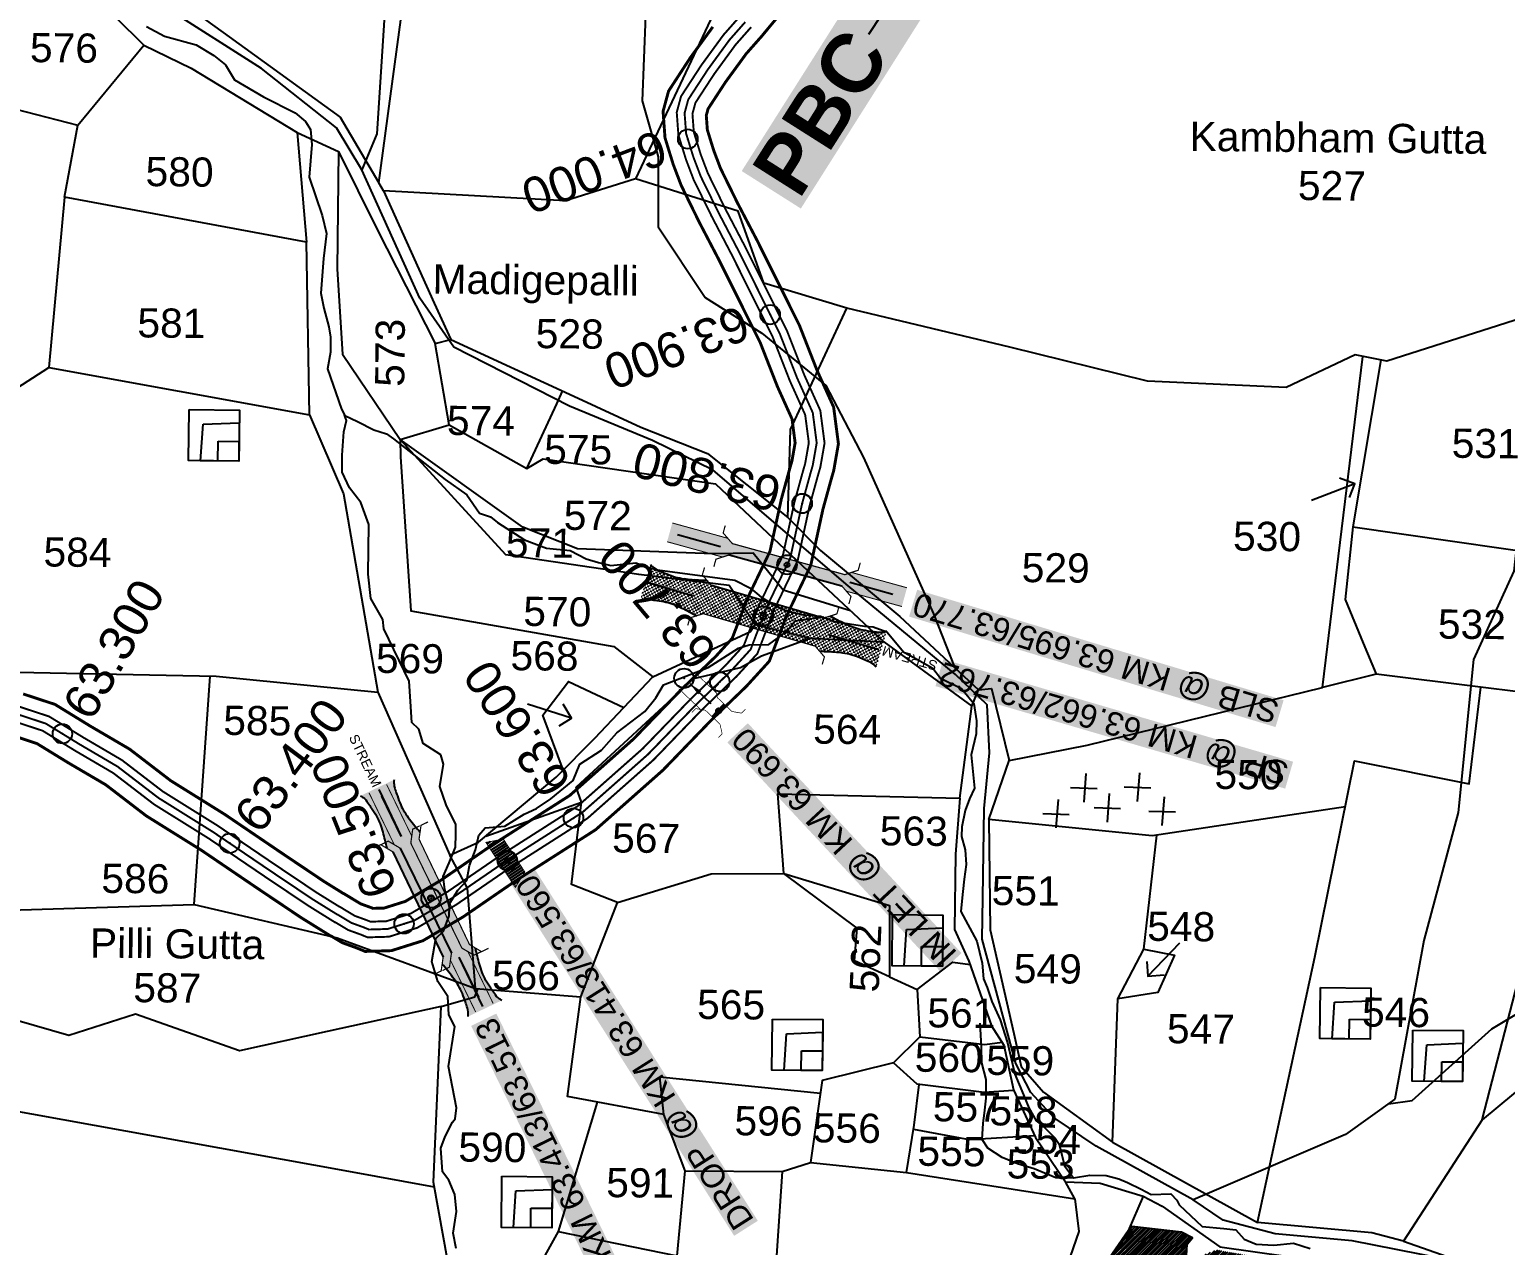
# Model space of a CAD drawing. Header units: inches. Extents: x 216030 to 222213, y 1586560 to 1591986.
# Drawn here: x 219837 to 220595, y 1588700 to 1589324 of the extents above; entities that cross this region are included whole.
import ezdxf
from ezdxf.enums import TextEntityAlignment as Align

# ---------------------------------------------------------------- set-up
doc = ezdxf.new("R2010")
doc.units = ezdxf.units.IN
doc.header["$LTSCALE"] = 15
doc.header["$MEASUREMENT"] = 0
doc.header["$PDMODE"] = 32
doc.header["$PDSIZE"] = 10
doc.linetypes.add('ACAD_ISO02W100', pattern=[15, 12, -3])
doc.linetypes.add('HIDDEN2', pattern=[0.1875, 0.125, -0.0625])
for name, color, linetype in [('CANAL1', 7, 'Continuous'), ('CSMark', 72, 'Continuous'), ('PAPER SIZE', 5, 'Continuous'), ('PLOTS', 7, 'Continuous'), ('PLOTS NO', 7, 'Continuous'), ('ROADS', 1, 'Continuous'), ('STREAMS', 4, 'Continuous'), ('STRUCTURE', 5, 'Continuous'), ('text2', 7, 'Continuous'), ('VILLAGE', 7, 'Continuous'), ('wells', 7, 'Continuous')]:
    doc.layers.add(name, color=color, linetype=linetype)
doc.styles.get("Standard").update_dxf_attribs({"font": 'arial.ttf'})
doc.dimstyles.get("Standard").update_dxf_attribs({"dimtxt": 0.18, "dimasz": 0.18, "dimexe": 0.18, "dimexo": 0.0625, "dimgap": 0.09, "dimtad": 0, "dimtih": 1, "dimtoh": 1, "dimdec": 4, "dimzin": 0, "dimdsep": 46, "dimtxsty": 'Standard', "dimcen": 0.09, "dimadec": 0, "dimazin": 0, "dimtfac": 1, "dimtdec": 4, "dimtofl": 0, "dimtmove": 0, "dimatfit": 3, "dimfxl": 1, "dimtolj": 1, "dimtzin": 0, "dimarcsym": 0})

# ---------------------------------------------------------------- blocks, each defined once
blk = doc.blocks.new('DROP')
h = blk.add_hatch()
h.set_pattern_fill('ANSI31', color=1, scale=10, angle=45)
h.set_pattern_definition([(90, (-324.4107, -25.7687), (-1.25, 0), [])])
h.paths.add_polyline_path([(-9.85, -4.34), (-13.79, 4.09), (13.79, 4.09), (10.24, -4.34)])
at = {"layer": 'STRUCTURE', "color": 5, "const_width": 0.49}
blk.add_lwpolyline([(-9.85, -4.34), (-13.79, 4.09), (13.79, 4.09), (10.24, -4.34), (-9.85, -4.34)], dxfattribs=at)
at = {"layer": 'STRUCTURE', "color": 5}
blk.add_circle((0, 0), 1.33, dxfattribs=at)
blk = doc.blocks.new('VBV BVB')
at = {"layer": 'wells'}
for points in [[(18263.9, 9973.8), (18300.3, 9973.8), (18300.3, 9936.9), (18263.9, 9936.9)], [(18274.1, 9963.3), (18300.3, 9964.6), (18300.3, 9936.9), (18272.6, 9936.9)], [(18285.1, 9951.1), (18300.3, 9951.1), (18300.3, 9936.9), (18285.1, 9936.9)]]:
    blk.add_lwpolyline(points, close=True, dxfattribs=at)
blk = doc.blocks.new('gdggfg')
at = {"layer": 'PLOTS NO'}
for points in [[(18501.3, 7805), (18515.5, 7835.3)], [(18497.2, 7814.7), (18501.3, 7805), (18512.2, 7809.6)]]:
    blk.add_lwpolyline(points, dxfattribs=at)
blk = doc.blocks.new('SLB')
at = {"layer": 'STRUCTURE'}
h = blk.add_hatch(dxfattribs=at)
h.set_pattern_fill('DOTS', color=6, scale=20, angle=320.37225, style=0)
h.set_pattern_definition([(320.372247934, (-159.4327, -72.9564), (1.2786241598, 0.5641323054), [0, -1.25])])
h.paths.add_polyline_path([(769699.52, 1706871.07), (769699.52, 1706861.07), (769729.11, 1706861.07), (769732.11, 1706863.07), (769792.11, 1706863.07), (769795.11, 1706861.07), (769824.69, 1706861.07), (769824.69, 1706871.07), (769795.11, 1706871.07), (769792.11, 1706869.07), (769732.11, 1706869.07), (769729.11, 1706871.07)])
at = {"layer": 'STRUCTURE', "color": 6, "const_width": 0.628}
for points in [[(769726.11, 1706877.07), (769726.11, 1706873.07), (769732.11, 1706869.07), (769792.11, 1706869.07), (769798.11, 1706873.07), (769798.11, 1706877.07)], [(769726.11, 1706855.07), (769726.11, 1706859.07), (769732.11, 1706863.07), (769792.11, 1706863.07), (769798.11, 1706859.07), (769798.11, 1706855.07)]]:
    blk.add_lwpolyline(points, dxfattribs=at)
at = {"layer": 'STRUCTURE', "color": 6, "linetype": 'ACAD_ISO02W100', "ltscale": 0.5, "const_width": 0.5}
for points in [[(769699.52, 1706871.07), (769729.11, 1706871.07)], [(769795.11, 1706871.07), (769824.69, 1706871.07)], [(769699.52, 1706861.07), (769729.11, 1706861.07)], [(769795.11, 1706861.07), (769824.69, 1706861.07)]]:
    blk.add_lwpolyline(points, dxfattribs=at)
at = {"layer": 'STRUCTURE', "color": 6}
blk.add_lwpolyline([(769732.11, 1706863.07), (769792.11, 1706863.07)], dxfattribs=at)
blk.add_lwpolyline([(769732.11, 1706863.07), (769792.11, 1706863.07)], dxfattribs=at)
at = {"layer": 'STRUCTURE', "color": 0}
blk.add_circle((769762.11, 1706866.07), 1.24, dxfattribs=at)
for points in [[(769703.75, 1706866.05), (769726.66, 1706866.05)], [(769818.63, 1706865.84), (769795.72, 1706865.84)]]:
    blk.add_leader(points, dimstyle='Standard', override={"dimasz": 10, "dimgap": 0.09, "dimtad": 0}, dxfattribs=at)
blk = doc.blocks.new('SP')
at = {"layer": 'STRUCTURE'}
h = blk.add_hatch(dxfattribs=at)
h.set_pattern_fill('DASH', color=256, scale=8, style=0)
edge = h.paths.add_edge_path()
edge.add_spline(control_points=[(769825.7, 1706742.15), (769825.25, 1706741.84), (769823.8, 1706740.85), (769820.91, 1706740.27), (769817.02, 1706739.72), (769811.41, 1706738.91), (769804, 1706739.73), (769798.39, 1706741), (769795.61, 1706741.63)], knot_values=[0, 0, 0, 0, 1.613557, 5.24513, 8.624976, 13.470124, 22.190216, 30.746377, 30.746377, 30.746377, 30.746377], degree=3, periodic=0)
edge.add_line((769795.61, 1706741.63), (769792.61, 1706739.63))
edge.add_line((769792.61, 1706739.63), (769732.61, 1706739.63))
edge.add_line((769732.61, 1706739.63), (769729.61, 1706741.63))
edge.add_spline(control_points=[(769729.61, 1706741.63), (769726.85, 1706740.92), (769721.28, 1706739.49), (769713.9, 1706738.46), (769708.26, 1706739.12), (769704.36, 1706739.55), (769701.45, 1706740.05), (769699.97, 1706741), (769699.52, 1706741.29)], knot_values=[0, 0, 0, 0, 8.556161, 17.276253, 22.121402, 25.501247, 29.13282, 30.746377, 30.746377, 30.746377, 30.746377], degree=3, periodic=0)
edge.add_line((769699.52, 1706741.29), (769699.52, 1706722.11))
edge.add_spline(control_points=[(769699.52, 1706722.11), (769699.97, 1706722.41), (769701.42, 1706723.41), (769704.31, 1706723.99), (769708.2, 1706724.53), (769713.82, 1706725.35), (769721.22, 1706724.53), (769726.83, 1706723.26), (769729.61, 1706722.63)], knot_values=[0, 0, 0, 0, 1.613557, 5.24513, 8.624976, 13.470124, 22.190216, 30.746377, 30.746377, 30.746377, 30.746377], degree=3, periodic=0)
edge.add_line((769729.61, 1706722.63), (769732.61, 1706724.63))
edge.add_line((769732.61, 1706724.63), (769792.61, 1706724.63))
edge.add_line((769792.61, 1706724.63), (769795.61, 1706722.63))
edge.add_spline(control_points=[(769795.61, 1706722.63), (769798.37, 1706723.34), (769803.94, 1706724.77), (769811.32, 1706725.8), (769816.96, 1706725.14), (769820.86, 1706724.71), (769823.77, 1706724.21), (769825.25, 1706723.26), (769825.7, 1706722.97)], knot_values=[0, 0, 0, 0, 8.556161, 17.276253, 22.121402, 25.501247, 29.13282, 30.746377, 30.746377, 30.746377, 30.746377], degree=3, periodic=0)
edge.add_line((769825.7, 1706722.97), (769825.7, 1706742.15))
h.paths.add_polyline_path([(769764.16, 1706732.13, -1), (769761.06, 1706732.13, -1)], flags=0)
h.paths.add_polyline_path([(769761.06, 1706732.13, 1), (769764.16, 1706732.13, 1)], flags=16)
at = {"layer": 'STRUCTURE', "const_width": 0.628}
for points in [[(769726.61, 1706747.63), (769726.61, 1706743.63), (769732.61, 1706739.63), (769792.61, 1706739.63), (769798.61, 1706743.63), (769798.61, 1706747.63)], [(769726.61, 1706716.63), (769726.61, 1706720.63), (769732.61, 1706724.63), (769792.61, 1706724.63), (769798.61, 1706720.63), (769798.61, 1706716.63)]]:
    blk.add_lwpolyline(points, dxfattribs=at)
at = {"layer": 'STRUCTURE', "color": 3}
blk.add_lwpolyline([(769732.61, 1706724.63), (769792.61, 1706724.63)], dxfattribs=at)
blk.add_lwpolyline([(769732.61, 1706724.63), (769792.61, 1706724.63)], dxfattribs=at)
at = {"layer": 'STRUCTURE', "color": 0}
blk.add_circle((769762.61, 1706732.13), 1.55, dxfattribs=at)
at = {"layer": 'STRUCTURE'}
for points in [[(769699.52, 1706741.29), (769700.91, 1706740.47), (769704.43, 1706739.58), (769707.78, 1706739.17), (769712.61, 1706738.76), (769721.28, 1706739.66), (769729.61, 1706741.63)], [(769825.7, 1706742.15), (769824.33, 1706741.29), (769820.84, 1706740.29), (769817.5, 1706739.79), (769812.68, 1706739.24), (769803.99, 1706739.9), (769795.61, 1706741.63)], [(769699.52, 1706722.11), (769700.89, 1706722.97), (769704.38, 1706723.96), (769707.72, 1706724.47), (769712.54, 1706725.01), (769721.23, 1706724.36), (769729.61, 1706722.63)], [(769825.7, 1706722.97), (769824.31, 1706723.78), (769820.79, 1706724.68), (769817.44, 1706725.09), (769812.61, 1706725.5), (769803.94, 1706724.6), (769795.61, 1706722.63)]]:
    blk.add_spline(points, degree=3, dxfattribs=at)
at = {"layer": 'STRUCTURE', "color": 0}
blk.add_text('STREAM', height=5, dxfattribs=at).set_placement((769684.29, 1706732.09), align=Align.MIDDLE_CENTER)
for points in [[(769727.44, 1706732.13), (769700.76, 1706732.13)], [(769824.37, 1706732.13), (769800.51, 1706732.13)]]:
    blk.add_leader(points, dimstyle='Standard', override={"dimasz": 10, "dimgap": 0.09, "dimtad": 0}, dxfattribs=at)
blk = doc.blocks.new('OT')
at = {"layer": 'STRUCTURE', "color": 190}
for points, const_width in [([(769751.4, 1706595.8), (769729.4, 1706595.8)], 0.5), ([(769775.2, 1706601.8), (769775.2, 1706597.8), (769769.2, 1706593.8), (769761.8, 1706593.8), (769754.4, 1706593.8), (769748.4, 1706597.8), (769748.4, 1706601.8)], 0.5), ([(769761.8, 1706593.8), (769761.8, 1706581)], 2.5), ([(769751.4, 1706579), (769729.4, 1706579)], 0.5), ([(769748.4, 1706573), (769748.4, 1706577), (769754.4, 1706581), (769761.8, 1706581), (769761.8, 1706581), (769761.8, 1706581), (769769.2, 1706581), (769775.2, 1706577), (769775.2, 1706573)], 0.5)]:
    blk.add_lwpolyline(points, dxfattribs=dict(at, const_width=const_width))
at = {"layer": 'STRUCTURE', "color": 0}
blk.add_circle((769761.8, 1706587.4), 1.87, dxfattribs=at)
blk.add_leader([(769732.6, 1706587.4), (769753.8, 1706587.4)], dimstyle='Standard', override={"dimasz": 10, "dimgap": 0.09, "dimtad": 0}, dxfattribs=at)
blk = doc.blocks.new('PBC')
at = {"layer": 'STRUCTURE', "color": 5, "insert": (13.58, 8.75), "char_height": 30, "width": 181.057, "attachment_point": 1, "rotation": 325.63469, "bg_fill": 1, "box_fill_scale": 1.1, "bg_fill_color": 7, "bg_fill_true_color": 16777215, "bg_fill_transparency": 0}
blk.add_mtext('{\\fArial|b1|i0|c0|p34;\\C256;PBC}', dxfattribs=at)
at = {"layer": 'PAPER SIZE'}
blk.add_leader([(148.6, -102.52), (80.65, -54.71)], dimstyle='Standard', override={"dimasz": 40, "dimgap": 0.09, "dimtad": 0, "dimtfill": 2, "dimtfillclr": 5}, dxfattribs=at)

msp = doc.modelspace()

# ---------------------------------------------------------------- hatches: boundary and pattern name
at = {"layer": 'VILLAGE'}
h = msp.add_hatch(dxfattribs=at)
h.set_pattern_fill('ANSI31', color=30, scale=7.107818, angle=-0.58568)
h.set_pattern_definition([(44.414319, (204898.8244, 1584108.2017), (-0.621793546, 0.6346373), [])])
h.paths.add_polyline_path([(220438.6, 1588694.08), (220446.79, 1588697.37), (220467.84, 1588693.64), (220485.54, 1588691.07), (220504.8, 1588682.18), (220500.65, 1588649.67), (220511.83, 1588644.17), (220504.45, 1588621.99), (220495.85, 1588620.87), (220493.4, 1588639.7), (220470.65, 1588641.11), (220472.04, 1588622.69), (220458.86, 1588621.69), (220445.27, 1588577.61), (220434.92, 1588580.8), (220421.13, 1588591.33), (220416.51, 1588579.25), (220394.55, 1588608.21), (220400.66, 1588656.42), (220412.53, 1588651.13), (220420.25, 1588636.68), (220429.88, 1588641.83), (220443.48, 1588643.97), (220474.45, 1588640.87), (220476.53, 1588661.65), (220472.73, 1588668.15), (220439.91, 1588668.26)])
h.paths.add_polyline_path([(220380.41, 1588663.2), (220396.97, 1588662.7), (220397.93, 1588680.94), (220402.45, 1588680.7), (220407.36, 1588663.49), (220429.43, 1588662.24), (220431.57, 1588700.13), (220434.35, 1588703.43), (220428.65, 1588706.34), (220403.25, 1588709.34), (220375.87, 1588666.62)])

# ---------------------------------------------------------------- linework, layer by layer
at = {"color": 3}
for p in [(220217.3, 1589177.83), (220225.97, 1589049.32), (220213.81, 1589023.03), (220173, 1588991, 36), (220082.16, 1588897.34), (220043, 1588878, 34)]:
    msp.add_point(p, dxfattribs=at)
at = {"layer": 'CANAL1', "color": 200, "ltscale": 4, "const_width": 1.5}
for points in [[(219827.85, 1588961.56), (219840.36, 1588957.45), (219856.39, 1588947.61), (219875.74, 1588936.27), (219896.6, 1588920.27), (219925, 1588902.56), (219953.91, 1588882.94), (219976.06, 1588868.07), (219991.52, 1588858.46), (219991.79, 1588858.46), (219997.36, 1588855.1), (220004.42, 1588852.55), (220009.12, 1588850.63), (220022.59, 1588851.02), (220038.8, 1588856.13), (220059.61, 1588868.47), (220086.61, 1588887.01), (220127.55, 1588913.14), (220162.16, 1588943.75), (220187.27, 1588969.71), (220205.08, 1588986.85), (220216.84, 1588999.74), (220225.68, 1589022.99), (220238.15, 1589048.98), (220244.41, 1589077.8), (220248.67, 1589093.23), (220249.95, 1589097.64), (220252.38, 1589111.47), (220249.92, 1589130.31), (220241.3, 1589149.41), (220232.32, 1589172.35), (220210.67, 1589215.77), (220200.53, 1589235.14), (220191.76, 1589253), (220188.26, 1589262.23), (220185, 1589272.76), (220184.46, 1589280.15), (220185.39, 1589283.6), (220194.32, 1589297.28), (220204.98, 1589311.88), (220212.87, 1589320.8), (220234.49, 1589346.85)], [(219833.29, 1588982.93), (219849.67, 1588977.55), (219867.71, 1588966.47), (219888.05, 1588954.55), (219909.14, 1588938.37), (219937, 1588921), (219966.22, 1588901.17), (219987.99, 1588886.56), (219997.96, 1588880.36), (219998.07, 1588880.36), (220006.87, 1588875.06), (220012.33, 1588873.08), (220013.13, 1588872.75), (220018.89, 1588872.92), (220029.77, 1588876.35), (220047.76, 1588887.02), (220074.46, 1588905.36), (220114.27, 1588930.76), (220146.94, 1588959.67), (220171.73, 1588985.29), (220189.31, 1589002.21), (220197.77, 1589011.47), (220205.44, 1589031.67), (220217.19, 1589056.17), (220223.04, 1589083.07), (220227.5, 1589099.22), (220228.49, 1589102.62), (220230.13, 1589111.96), (220228.53, 1589124.23), (220221.02, 1589140.87), (220212.19, 1589163.42), (220191.07, 1589205.76), (220180.91, 1589225.19), (220171.56, 1589244.23), (220167.44, 1589255.07), (220163.24, 1589268.65), (220162.24, 1589282.28), (220165.07, 1589292.71), (220176.21, 1589309.79), (220187.82, 1589325.68)]]:
    msp.add_lwpolyline(points, dxfattribs=at)
at = {"layer": 'CANAL1', "color": 1, "linetype": 'HIDDEN2', "ltscale": 4, "const_width": 1}
msp.add_lwpolyline([(219830.53, 1588972.44), (219844.97, 1588967.7), (219862.01, 1588957.23), (219881.85, 1588945.6), (219902.83, 1588929.52), (219930.96, 1588911.97), (219960.02, 1588892.25), (219981.98, 1588877.51), (219994.7, 1588869.61), (219994.88, 1588869.6), (220002.07, 1588865.28), (220008.33, 1588863.01), (220011.08, 1588861.88), (220020.69, 1588862.16), (220034.24, 1588866.43), (220053.64, 1588877.94), (220080.49, 1588896.38), (220120.87, 1588922.15), (220154.51, 1588951.9), (220179.46, 1588977.69), (220197.15, 1588994.73), (220207.26, 1589005.8), (220215.52, 1589027.52), (220227.63, 1589052.77), (220233.69, 1589080.63), (220238.04, 1589096.42), (220239.17, 1589100.32), (220241.21, 1589111.91), (220239.18, 1589127.47), (220231.12, 1589145.33), (220222.21, 1589168.08), (220217.25, 1589178.02), (220200.83, 1589210.96), (220190.68, 1589230.36), (220181.62, 1589248.81), (220177.81, 1589258.84), (220174.08, 1589270.89), (220173.31, 1589281.41), (220175.19, 1589288.35), (220185.22, 1589303.73), (220196.36, 1589318.97), (220204.47, 1589328.15)], dxfattribs=at)
at = {"layer": 'CANAL1', "color": 5, "ltscale": 4, "const_width": 1}
for points in [[(219831.52, 1588976.32), (219846.66, 1588971.35), (219864.07, 1588960.66), (219884.09, 1588948.93), (219905.11, 1588932.81), (219933.14, 1588915.33), (219962.26, 1588895.56), (219984.15, 1588880.87), (219995.87, 1588873.59), (219996.03, 1588873.58), (220003.8, 1588868.9), (220009.77, 1588866.74), (220011.81, 1588865.91), (220020.02, 1588866.15), (220032.6, 1588870.11), (220051.49, 1588881.31), (220078.28, 1588899.71), (220118.45, 1588925.35), (220151.74, 1588954.8), (220176.64, 1588980.52), (220194.29, 1588997.52), (220203.79, 1589007.93), (220211.84, 1589029.1), (220223.82, 1589054.08), (220229.8, 1589081.58), (220234.19, 1589097.51), (220235.27, 1589101.23), (220237.17, 1589112), (220235.29, 1589126.36), (220227.43, 1589143.78), (220218.55, 1589166.45), (220213.68, 1589176.24), (220197.26, 1589209.14), (220187.11, 1589228.55), (220177.94, 1589247.21), (220174.02, 1589257.54), (220170.12, 1589270.15), (220169.27, 1589281.79), (220171.49, 1589290), (220181.93, 1589306), (220193.24, 1589321.48), (220201.43, 1589330.75)], [(219829.54, 1588968.55), (219843.28, 1588964.04), (219859.95, 1588953.8), (219879.62, 1588942.28), (219900.55, 1588926.23), (219928.77, 1588908.62), (219957.78, 1588888.93), (219979.81, 1588874.15), (219993.53, 1588865.62), (219993.74, 1588865.62), (220000.34, 1588861.65), (220006.89, 1588859.28), (220010.35, 1588857.86), (220021.37, 1588858.18), (220035.88, 1588862.76), (220055.8, 1588874.56), (220082.7, 1588893.04), (220123.28, 1588918.94), (220157.28, 1588949.01), (220182.29, 1588974.86), (220200.02, 1588991.93), (220210.73, 1589003.66), (220219.2, 1589025.94), (220231.44, 1589051.46), (220237.57, 1589079.67), (220241.89, 1589095.33), (220243.08, 1589099.42), (220245.26, 1589111.82), (220243.07, 1589128.57), (220234.8, 1589146.88), (220225.87, 1589169.7), (220220.83, 1589179.81), (220204.39, 1589212.78), (220194.25, 1589232.17), (220185.29, 1589250.4), (220181.59, 1589260.15), (220178.04, 1589271.64), (220177.35, 1589281.02), (220178.88, 1589286.69), (220188.52, 1589301.45), (220199.48, 1589316.46), (220207.51, 1589325.55)]]:
    msp.add_lwpolyline(points, dxfattribs=at)
at = {"layer": 'PLOTS'}
for points in [[(219730.85, 1589550.26), (219772.58, 1589505.26), (219825.12, 1589444.64), (219852.51, 1589413.04), (219904.19, 1589345.89), (219939.19, 1589320.57), (219996.22, 1589279.32), (220016.1, 1589245.56), (220022.99, 1589296.38), (220041.01, 1589429.4), (219905.9, 1589470.32)], [(219696.38, 1589532.63), (219680.69, 1589529.79), (219672.29, 1589493.65), (219633.05, 1589390.3), (219612.97, 1589331.17), (219608.76, 1589295.46), (219583.93, 1589256.85), (219662.59, 1589242.96), (219669.76, 1589316.76), (219776.22, 1589297.02), (219861.47, 1589275.11), (219895.26, 1589316.32), (219866.54, 1589344.91), (219848.27, 1589363.1), (219829.53, 1589381.75), (219804.42, 1589406.73), (219740.45, 1589416.83), (219729.4, 1589440.8), (219705.14, 1589526.31)], [(220285.8, 1589526.16), (220262.71, 1589408.56), (220274.86, 1589393.99), (220270.13, 1589382.67), (220249.7, 1589339.79), (220188.14, 1589332.59), (220148.03, 1589247.67), (220112.08, 1589236.32), (220018.46, 1589241.42), (220016.1, 1589245.56)], [(219895.26, 1589316.32), (219919.66, 1589304.52), (219974.12, 1589271.43), (219995.33, 1589261.65), (220015.22, 1589221.5), (220045.03, 1589163.03), (220053.09, 1589165.11)], [(219974.12, 1589271.43), (219978.94, 1589215.14), (219854.57, 1589238.21), (219861.42, 1589275.12)], [(219995.33, 1589261.65), (219994.75, 1589201.26), (219997.54, 1589157.58), (220027.13, 1589113.69), (220052.24, 1589121.18), (220045.03, 1589163.03)], [(219583.93, 1589256.85), (219544.11, 1589153.37), (219698.37, 1589143.45), (219819.48, 1589116.35), (219822.28, 1589135.08), (219846.5, 1589150.7)], [(220018.46, 1589241.42), (220044.63, 1589183.74), (220053.09, 1589165.11), (220116.39, 1589135.85), (220150.86, 1589119.92), (220185.03, 1589106.51), (220205.31, 1589090.33), (220226.3, 1589073.57), (220227.73, 1589118.83), (220256.67, 1589181.12), (220214.07, 1589194), (220200.91, 1589230.95), (220148.03, 1589247.67)], [(219854.57, 1589238.21), (219846.5, 1589150.7), (219980.43, 1589126.3), (219978.94, 1589215.14)], [(220677.51, 1589199.64), (220534.23, 1589153.93), (220518.01, 1589157.21), (220482.59, 1589140.42), (220411.33, 1589143.64), (220340.47, 1589161.06), (220256.67, 1589181.12)], [(220640.5, 1588979.28), (220582.48, 1588986.43), (220528.8, 1588993.04), (220501.22, 1588986.2), (220521.99, 1589156.4)], [(220531.18, 1589154.54), (220516.76, 1589068.83), (220645.51, 1589050.27), (220645.18, 1589112.48)], [(220052.24, 1589121.18), (220092.26, 1589098.78), (220107.62, 1589132.04), (220110.62, 1589138.52)], [(219980.43, 1589126.3), (219997.9, 1589085.79), (220015.69, 1588983.85), (220052.66, 1588900.17), (220067.41, 1588906.69), (220107.28, 1588940.21), (220127.13, 1588960.15), (220156.96, 1588991.78)], [(220258.65, 1589025.63), (220223.99, 1589036.18), (220208.52, 1589055.22), (220187.98, 1589054.99), (220118.23, 1589057.48), (220090.2, 1589068.6), (220027.13, 1589113.69), (220027.25, 1589104.76), (220032.59, 1589025.71), (220136.9, 1589007.37), (220156.96, 1588991.78), (220207.11, 1589014.99), (220209.57, 1589018.68), (220196.21, 1589038.67), (220149.75, 1589044.31), (220081.37, 1589054.37), (220027.13, 1589113.69)], [(220092.26, 1589098.78), (220100.55, 1589103.7), (220189.15, 1589090.82), (220236.69, 1589046.23), (220275.66, 1589009.67), (220320.96, 1588976.72), (220324.36, 1588985.1)], [(220226.3, 1589073.57), (220243.22, 1589056.7), (220283.98, 1589022.77), (220324.36, 1588985.1), (220331.03, 1588985.67), (220340.17, 1588948.79), (220380.23, 1588956.63), (220501.22, 1588986.2)], [(219474.14, 1589065.94), (219463.22, 1589036.89), (219459.15, 1588972.18), (219515.57, 1588957.2), (219590.84, 1588940.99), (219630.48, 1588924.1), (219741.92, 1588903.54), (219798.42, 1588871.03), (219921.13, 1588874.69), (219929.4, 1588992.14)], [(220516.76, 1589068.83), (220512.92, 1589031.51), (220522.15, 1589009.07), (220528.8, 1588993.04)], [(219670.56, 1589021.97), (219774.24, 1589003.09), (219804.93, 1588994.7), (219855.5, 1588993.66), (219932.5, 1588992.08), (220015.69, 1588983.85)], [(220209.57, 1589018.68), (220237.81, 1589011.63), (220275.66, 1589009.67)], [(220071.09, 1588909.78), (220120.31, 1588927.26), (220117.57, 1588934.96), (220178.08, 1588990.93), (220201.99, 1588996.52), (220212.79, 1589002.46), (220237.81, 1589011.63)], [(220110.96, 1588943.9), (220100.48, 1588972.1), (220113.63, 1588989.31), (220142.05, 1588975.96)], [(220542.81, 1588701.72), (220526.51, 1588706.02), (220467.83, 1588711.43), (220497.29, 1588847.62), (220517.74, 1588948.59), (220576.54, 1588936.68), (220582.67, 1588986.41)], [(220724.53, 1588893.61), (220624.58, 1588798.37), (220583.32, 1588764.09), (220615.76, 1588890.06), (220640.5, 1588979.28), (220650.58, 1588979.39)], [(220138.88, 1588875.83), (220187.05, 1588890.57), (220224.24, 1588890.71), (220278.55, 1588874.19), (220278.7, 1588837.54), (220260.71, 1588845.84), (220261.93, 1588862.58), (220224.24, 1588890.71), (220221.25, 1588931.58), (220314.74, 1588929.31), (220320.96, 1588976.72)], [(220512.95, 1588924.97), (220474.17, 1588919.12), (220413.69, 1588910), (220329.65, 1588918.42), (220340.17, 1588948.79)], [(220065.87, 1588831.56), (220120.05, 1588827.34), (220138.88, 1588875.83), (220115.1, 1588885.06), (220120.31, 1588927.26)], [(220314.74, 1588929.31), (220312.52, 1588900.52), (220312.02, 1588861.88), (220319.43, 1588845.62), (220331.08, 1588812.45), (220337.39, 1588802.51), (220342.31, 1588779.45), (220353.74, 1588755.02), (220369.17, 1588732.27), (220386.98, 1588731.62), (220408.98, 1588724.89), (220418.71, 1588719.74), (220448.46, 1588698.85), (220518.73, 1588688.96), (220550.2, 1588681.81), (220561.29, 1588679.29), (220589.74, 1588668.97), (220606.69, 1588650.1)], [(220329.65, 1588918.42), (220330.37, 1588861.8), (220342.48, 1588808.49), (220346.33, 1588791.56), (220357.86, 1588778.35), (220393.25, 1588752.56), (220467.83, 1588711.43)], [(220393.25, 1588752.56), (220396.05, 1588826.25), (220409.43, 1588851.84), (220416.11, 1588910.36)], [(219921.13, 1588874.69), (219994.63, 1588857.67), (220065.87, 1588831.56), (220061.68, 1588883.17), (220052.66, 1588900.17)], [(220048.24, 1588822.33), (219989.55, 1588809.43), (219944.52, 1588799.54), (219891.03, 1588818.32), (219856.7, 1588807.35), (219786.5, 1588827.67), (219801.6, 1588871.12)], [(220409.43, 1588851.84), (220425.09, 1588848.78), (220416.54, 1588829.45), (220396.05, 1588826.25)], [(220278.7, 1588837.54), (220292.81, 1588831.03), (220311.24, 1588845.06), (220320.02, 1588843.93)], [(220108.37, 1588706.8), (220094.81, 1588682.44), (220078.49, 1588679.28), (220054.12, 1588677.08), (220044.18, 1588732.14), (220048.24, 1588822.33), (220065.54, 1588827.28), (220066.96, 1588831.16)], [(220162.61, 1588766.84), (220113.14, 1588776.1), (220120.05, 1588827.34)], [(220292.81, 1588831.03), (220294.26, 1588806.78), (220327.62, 1588802.78), (220336.48, 1588803.96)], [(219444.26, 1588812.93), (219619.39, 1588791.32), (219650.73, 1588801.03), (219705.12, 1588786.58), (219821.49, 1588770.07), (219998.59, 1588737.99), (220044.63, 1588729.64)], [(220342.4, 1588779.25), (220327.27, 1588778.19), (220292.94, 1588782.41), (220280.76, 1588793.42), (220294.26, 1588806.78)], [(220280.76, 1588793.42), (220244.03, 1588784.31), (220238.09, 1588742.11), (220287.4, 1588736.97), (220291.31, 1588761.38), (220293.89, 1588782.3)], [(220173.65, 1588737.91), (220162.61, 1588766.84), (220160.53, 1588786.12), (220243.12, 1588777.84)], [(220128.37, 1588773.25), (220108.37, 1588706.8), (220169.51, 1588694.18)], [(220290.97, 1588759.25), (220319.58, 1588754.02), (220353.29, 1588755.98)], [(220583.32, 1588764.09), (220542.81, 1588701.72), (220581.42, 1588688.15), (220657, 1588632.52), (220665.55, 1588627.5), (220693.34, 1588625.36), (220725.43, 1588631.27), (220761.62, 1588635.08), (220802.72, 1588631.96), (220850.6, 1588629.74)], [(220162.32, 1588618.38), (220169.51, 1588694.18), (220173.65, 1588737.91), (220223.51, 1588737.53), (220238.09, 1588742.11)], [(220223.51, 1588737.53), (220217.77, 1588653.43), (220214.66, 1588607.94)], [(220287.4, 1588736.97), (220336.7, 1588729.35), (220373.89, 1588723.59), (220369.17, 1588732.27)], [(220373.89, 1588723.59), (220376.02, 1588706.73), (220368.47, 1588684.94), (220351.9, 1588687.59), (220347, 1588656.88), (220335.46, 1588639.04), (220384.7, 1588616.21), (220390.65, 1588639.41), (220347, 1588656.88)], [(220408.98, 1588724.89), (220401.25, 1588707.11), (220373.45, 1588666.57), (220373.73, 1588651.64), (220390.65, 1588639.41)]]:
    msp.add_lwpolyline(points, dxfattribs=at)
at = {"layer": 'PLOTS NO'}
for points in [[(220379.61, 1588942.07), (220378.45, 1588927.38)], [(220407.14, 1588942.4), (220405.98, 1588927.71)], [(220371.74, 1588934.8), (220385.37, 1588934.3)], [(220399.28, 1588935.13), (220412.9, 1588934.63)], [(220365.25, 1588928.74), (220364.09, 1588914.05)], [(220391.63, 1588931.8), (220390.47, 1588917.12)], [(220419.82, 1588930.03), (220418.66, 1588915.35)], [(220357.39, 1588921.47), (220371.01, 1588920.97)], [(220383.77, 1588924.54), (220397.39, 1588924.04)], [(220411.96, 1588922.77), (220425.58, 1588922.27)]]:
    msp.add_lwpolyline(points, dxfattribs=at)
at = {"layer": 'ROADS', "color": 1}
for points in [[(219646.43, 1590420.25), (219678.37, 1590380.59), (219743.38, 1590317.26), (219786.74, 1590278.24), (219828.29, 1590240.84), (219852.3, 1590206.04), (219918.15, 1590117.47), (219949.89, 1590082.54), (219969.96, 1590060.45), (220012.72, 1589967.01), (220033.13, 1589922.4), (220057.03, 1589857.69), (220063.62, 1589800.65), (220051.77, 1589755.26), (220040.07, 1589684.69), (220022.29, 1589598.46), (220024.23, 1589540.93), (220012.07, 1589527.76), (220006.55, 1589504.61), (220011.32, 1589454.48), (220026.65, 1589446.31), (220021.68, 1589371.83), (220015.02, 1589270.76), (220007.42, 1589252.22)], [(220757.25, 1589900.94), (220759.93, 1589881.73), (220758.14, 1589841.53), (220749.71, 1589790.06), (220742.75, 1589747.6), (220741.07, 1589688.88), (220731.69, 1589646.36), (220734.16, 1589550.3), (220739.54, 1589503.66), (220736.71, 1589429.11), (220724.83, 1589343.99), (220710.37, 1589309.6), (220617.65, 1589188.87), (220616.02, 1589131.99), (220604.23, 1589088.81), (220599.65, 1589046.09), (220578.89, 1589000.59), (220570.87, 1588921.96), (220553.32, 1588856.3), (220538.39, 1588774.65), (220513.07, 1588756.57), (220434.66, 1588723)], [(220047.91, 1589731.99), (220088.97, 1589668.78), (220126.02, 1589611.74), (220146.13, 1589511.39), (220156.62, 1589419.39), (220151.48, 1589287.6), (220159.75, 1589258.98), (220159.72, 1589222.88), (220183.93, 1589186.64), (220213.06, 1589168.29), (220245.84, 1589141.39), (220265.23, 1589104.4), (220301.25, 1589024.16), (220311.97, 1588996.66)], [(220535.06, 1588772.27), (220547.3, 1588774.09), (220588.26, 1588810.79), (220690.44, 1588872.06), (220764, 1588935.92), (220841.38, 1588995.13), (220903.95, 1589060.14), (220925.97, 1589060.94), (221014, 1589080.43), (221098.16, 1589104.32), (221265.28, 1589191.4), (221291.33, 1589204.97), (221323.3, 1589243.58), (221388.51, 1589364.93), (221449.74, 1589498.14), (221523.61, 1589552.88), (221593.37, 1589583.04)], [(220562.57, 1588692.85), (220516.46, 1588701.88), (220476.89, 1588705.54), (220450.19, 1588712.47), (220434.66, 1588723), (220384.94, 1588750.64), (220363.31, 1588765.04), (220351.21, 1588778.06), (220343.61, 1588792.98), (220326.19, 1588856.98), (220326.54, 1588878.36), (220327.29, 1588924.03), (220330.02, 1588952.71), (220328.78, 1588977.3), (220312.49, 1588992.87), (220257.36, 1589038.55), (220187.96, 1589097.98), (220156.86, 1589113.2), (220114.21, 1589130.8), (220054.69, 1589161.13), (220037.24, 1589186.35), (220007.42, 1589252.22), (219994.39, 1589273.76), (219955.75, 1589304.37), (219907.41, 1589335.13)]]:
    msp.add_lwpolyline(points, dxfattribs=at)
at = {"layer": 'STREAMS', "color": 4}
for points in [[(219896.71, 1589325.96), (219905.93, 1589320.84), (219922.31, 1589316.43), (219931.27, 1589311.05), (219937.31, 1589306.22), (219942, 1589298.49), (219956.82, 1589289.66), (219973.16, 1589281.55), (219978.41, 1589276.99), (219981.02, 1589273), (219981.74, 1589265.31), (219980.24, 1589248.38), (219986.92, 1589228.72), (219989.21, 1589219.43), (219987.61, 1589206.68), (219986.27, 1589188.78), (219987.85, 1589181.14), (219990.41, 1589171.49), (219991.35, 1589166.17), (219991.27, 1589158.54), (219989.69, 1589149.93), (219996.95, 1589129.18), (219998.58, 1589126.01), (220005.18, 1589122.95), (220013.6, 1589118.72), (220020.05, 1589116.5), (220023.68, 1589113.97), (220050.21, 1589093.1), (220061.42, 1589085.19), (220067.8, 1589075.84), (220073.58, 1589073.95), (220077.21, 1589071.1), (220090.95, 1589062.15), (220102.36, 1589057.88), (220114.46, 1589056.6), (220122.72, 1589052.37), (220129.01, 1589050.48), (220135.46, 1589048.92), (220148.26, 1589050.28), (220154.04, 1589048.07), (220159.34, 1589046.69), (220199.17, 1589041.44), (220207.26, 1589037.21), (220212.69, 1589032.68), (220220.44, 1589027.96), (220226.55, 1589025.24), (220234.67, 1589023.5), (220243.13, 1589022.91), (220250.4, 1589020.19), (220265.81, 1589017.71), (220270.29, 1589017.33), (220277.23, 1589014.77), (220285.96, 1589004.36), (220291.57, 1589001.48), (220300.98, 1588996.25), (220304.91, 1588991.06), (220315.64, 1588985.65), (220322.03, 1588977.95), (220323.44, 1588969.15), (220323.2, 1588962.35), (220320.6, 1588951.59), (220322.26, 1588934.55), (220319.71, 1588929.1), (220317.49, 1588922.99), (220315.75, 1588914.71), (220315.7, 1588909.74), (220317.45, 1588902.75), (220318.04, 1588895.28), (220316.97, 1588887.83), (220316.4, 1588881.37), (220315.86, 1588876.4), (220315.3, 1588871.09), (220323.46, 1588855.84), (220326.27, 1588844.66), (220327.02, 1588836.51), (220328.8, 1588832.17), (220331.22, 1588824.83), (220335.45, 1588815.47), (220339.32, 1588803.63), (220342.99, 1588787.64), (220347.53, 1588776.95), (220350.29, 1588770.27), (220354.07, 1588763.65), (220357.37, 1588760.96), (220363.8, 1588754.74), (220365.93, 1588751.56), (220368.64, 1588740.4), (220373.24, 1588734.37), (220381.57, 1588735.61), (220390.05, 1588735.53), (220396.52, 1588733.8), (220400.99, 1588731.92), (220407.94, 1588728.53), (220413.07, 1588725.81), (220423.22, 1588726.04), (220426.35, 1588722.85), (220427.49, 1588720.35), (220439.35, 1588709.25), (220450.49, 1588708.31), (220456.63, 1588707.58), (220460.91, 1588702.72), (220467.2, 1588700.16), (220476.28, 1588699.71), (220486.27, 1588700.77), (220494.89, 1588698.02)], [(220055.84, 1588698.02), (220054.41, 1588705.95), (220056.04, 1588717.06), (220055.28, 1588725.66), (220052.15, 1588733.1), (220048.83, 1588737.35), (220047.94, 1588749.49), (220050.19, 1588755.53), (220053.98, 1588762.91), (220055.34, 1588764.58), (220056.07, 1588770.3), (220051.91, 1588791.57), (220055.15, 1588812.02), (220052.18, 1588818.11), (220051.6, 1588827.39), (220046.45, 1588835.19), (220043.36, 1588845.5), (220045.5, 1588857.27), (220049.42, 1588861.11), (220052.36, 1588869), (220052.41, 1588873.55), (220050.14, 1588882.4), (220049.2, 1588889.15), (220052.31, 1588896.2), (220055.59, 1588904.25), (220055.66, 1588910.82), (220055.71, 1588915.88), (220050.75, 1588925.94), (220047.48, 1588935.41), (220049.45, 1588946.85), (220047.98, 1588951.58), (220038.94, 1588957.4), (220036.65, 1588964.84), (220033.15, 1588968.24), (220032.41, 1588979.04), (220031.68, 1588989.49), (220018.62, 1589016.36), (220018.17, 1589021.25), (220012.04, 1589031.93), (220010.65, 1589044.42), (220011.06, 1589069.93), (220006.96, 1589081.26), (220000.97, 1589088.9), (219997.34, 1589096.86), (219997.26, 1589105.62), (219998.06, 1589117.58), (219999.47, 1589123.46), (219998.48, 1589126.17)], [(220052.44, 1588875.07), (220056.74, 1588882.12), (220061.35, 1588887.14), (220062.78, 1588894.73), (220065.74, 1588902.8), (220067.51, 1588910.38), (220070.75, 1588914.06), (220080.9, 1588914.97), (220090.77, 1588921.12), (220097.22, 1588924.1), (220104.53, 1588929.09), (220116.01, 1588938.49), (220119.48, 1588946.9), (220130.53, 1588954.05), (220138.4, 1588962.92), (220152.87, 1588973.91), (220158.52, 1588980.95), (220162.48, 1588987.66), (220185.38, 1588996.55), (220201.03, 1589006.52), (220206.45, 1589008.16), (220216.59, 1589008.39), (220225.45, 1589014.89), (220230.07, 1589020.41), (220244.82, 1589022.49)], [(220373.4, 1588734.19), (220364.14, 1588734.29), (220352.93, 1588738.94), (220344.42, 1588741.56), (220336.47, 1588744.73), (220329.25, 1588749.52), (220326.21, 1588753.91), (220326.84, 1588762.43), (220327.44, 1588767.51), (220328.24, 1588775.3), (220328.34, 1588784.74), (220326.07, 1588793.47), (220325.97, 1588801.64), (220325.19, 1588813.7)]]:
    msp.add_lwpolyline(points, dxfattribs=at)
at = {"layer": 'text2', "color": 3, "linetype": 'Continuous'}
for p in [(220174.96, 1589268.04), (220233.73, 1589080.77), (220191.4, 1588989.18), (219853.49, 1588962.46), (220116.21, 1588919.18), (219939.48, 1588906.19), (220029.11, 1588864.82)]:
    msp.add_point(p, dxfattribs=at)
at = {"layer": 'VILLAGE'}
msp.add_lwpolyline([(220380.41, 1588663.2), (220396.97, 1588662.7), (220397.93, 1588680.94), (220402.45, 1588680.7), (220407.36, 1588663.49), (220429.43, 1588662.24), (220431.57, 1588700.13), (220434.35, 1588703.43), (220428.65, 1588706.34), (220403.25, 1588709.34), (220375.87, 1588666.62), (220380.41, 1588663.2)], dxfattribs=at)

# ---------------------------------------------------------------- block references
at = {"rotation": 123.1935286404682}
msp.add_blockref('DROP', (220082.16, 1588897.34), dxfattribs=at)
at = {"layer": 'PAPER SIZE', "rotation": 92.00174177557784}
msp.add_blockref('PBC', (220216.02, 1589239.27), dxfattribs=at)
at = {"layer": 'PLOTS NO'}
for p, xscale, yscale, zscale, rotation in [((233846.12, 1583985.51), 0.7107817519603229, 0.7107817519603229, 0.7107817519603229, 136.1678791201471), ((227329.49, 1576655.24), 0.710781751960323, 0.710781751960323, 0.710781751960323, 97.48895438589223), ((206177.54, 1587787.37), 0.7107817519603229, 0.7107817519603229, 0.7107817519603229, 341.3480030311347)]:
    msp.add_blockref('gdggfg', p, dxfattribs=dict(at, xscale=xscale, yscale=yscale, zscale=zscale, rotation=rotation))
at = {"layer": 'STRUCTURE', "color": 0}
for name, p, rotation in [('SLB', (-975772.19, 148384.93), 344.5759299423666), ('SP', (1434839.34, 3013857.7), 163.8295916825706), ('SP', (-1651753.7, 1545911.19, 34), 295.5910968709468), ('SLB', (-1651564.02, 1533990.39, 34), 295.9542135555163)]:
    msp.add_blockref(name, p, dxfattribs=dict(at, rotation=rotation))
at = {"layer": 'STRUCTURE', "color": 0, "xscale": 0.7, "yscale": 0.7, "zscale": 0.7, "rotation": 316.4687621242938}
msp.add_blockref('OT', (-993251.13, 1094003.74), dxfattribs=at)
at = {"layer": 'wells', "xscale": 0.7107817519603229, "yscale": 0.7107817519603229, "zscale": 0.7107817519603229, "rotation": 359.4143192848295}
for p in [(206865.15, 1582172.9), (207226.79, 1581913.39), (207446.76, 1581875.94), (207165.06, 1581859.77), (207494.19, 1581854.09), (207025.95, 1581778.95)]:
    msp.add_blockref('VBV BVB', p, dxfattribs=at)

# ---------------------------------------------------------------- texts
at = {"layer": 'CSMark', "color": 1}
for s, rotation, p in [('64.000', 200.76842, (220162.91, 1589264.73)), ('63.900', 200.76842, (220205.25, 1589174.52)), ('63.800', 165.63795, (220222.04, 1589084.84)), ('63.700', 130.08355, (220184.12, 1588999.36)), ('63.300', 59.90671, (219860.59, 1588972.76)), ('63.600', 123.16532, (220108.27, 1588932.82)), ('63.400', 53.06828, (219947.76, 1588915.56)), ('63.500', 111.78843, (220017.5, 1588879.26))]:
    msp.add_text(s, height=18, rotation=rotation, dxfattribs=at).set_placement(p, align=Align.MIDDLE_LEFT)
at = {"layer": 'PLOTS NO'}
for s, rotation, p in [('576', 359.41432, (219836.74, 1589307.59)), ('Kambham Gutta', 359.41432, (220432.84, 1589261.97)), ('580', 359.41432, (219896.17, 1589243.88)), ('527', 359.41432, (220488.53, 1589236.74)), ('Madigepalli', 359.41432, (220043.68, 1589188.68)), ('581', 359.41432, (219891.96, 1589166.15)), ('573', 89.41432, (220029.19, 1589140.67)), ('528', 359.41432, (220096.72, 1589160.64)), ('574', 359.41432, (220051.08, 1589116.02)), ('575', 359.41432, (220101.06, 1589101.17)), ('531', 359.41432, (220567.57, 1589104.31)), ('572', 359.41432, (220111.11, 1589067.28)), ('530', 359.41432, (220455.18, 1589056.56)), ('584', 359.41432, (219843.71, 1589048.45)), ('571', 359.41432, (220081.37, 1589053.21)), ('529', 359.41432, (220346.54, 1589040.42)), ('570', 359.41432, (220090.33, 1589017.91)), ('532', 359.41432, (220560.48, 1589011.39)), ('568', 359.41432, (220083.75, 1588995.15)), ('569', 359.41432, (220014.6, 1588993.78)), ('585', 359.41432, (219936.12, 1588961.91)), ('564', 359.41432, (220239.33, 1588957.41)), ('550', 359.41432, (220445.61, 1588934.17)), ('563', 359.41432, (220273.59, 1588905.16)), ('567', 359.41432, (220135.98, 1588901.49)), ('586', 359.41432, (219873.44, 1588880.75)), ('551', 359.41432, (220331.1, 1588874.49)), ('548', 359.41432, (220411.04, 1588856.11)), ('Pilli Gutta', 359.41432, (219867.57, 1588847.5)), ('562', 87.50358, (220273.03, 1588829.39)), ('566', 359.41432, (220074.22, 1588830.91, 34)), ('549', 359.41432, (220342.47, 1588834.41)), ('587', 359.41432, (219889.87, 1588824.59)), ('565', 359.41432, (220179.68, 1588815.98)), ('561', 359.41432, (220298.02, 1588811.62)), ('546', 359.41432, (220521.48, 1588812.02)), ('547', 359.41432, (220421.19, 1588803.48)), ('560', 359.41432, (220291.55, 1588788.85)), ('559', 359.41432, (220328.28, 1588787.23)), ('557', 359.41432, (220300.84, 1588763.39)), ('558', 359.41432, (220329.95, 1588761.27)), ('596', 359.41432, (220198.89, 1588756.18)), ('556', 359.41432, (220239.17, 1588752.56)), ('554', 359.41432, (220342.03, 1588746.83)), ('590', 359.41432, (220056.97, 1588742.67)), ('555', 359.41432, (220292.91, 1588740.53)), ('553', 359.41432, (220338.77, 1588734.01)), ('591', 359.41432, (220132.96, 1588724.4))]:
    msp.add_text(s, height=15, rotation=rotation, dxfattribs=at).set_placement(p)
at = {"layer": 'STRUCTURE', "color": 5, "char_height": 12, "attachment_point": 1, "bg_fill": 1, "box_fill_scale": 1.1, "bg_fill_color": 7, "bg_fill_true_color": 16777215, "bg_fill_transparency": 0}
for s, insert, width, rotation in [('SLB @ KM 63.695/63.770', (220476.28, 1588967.41, 57), 194.3465, 163.23221), ('SP @ KM 63.662/63.762', (220481.23, 1588935.77, 57), 184.9413, 163.67358), ('IN LET @ KM 63.690', (220305.16, 1588841.64, 57), 158.8949, 132.90858), ('DROP @ KM 63.413/63.560', (220199.16, 1588706.15, 57), 211.0941, 122.40265), ('SP CUM SLB @ KM 63.413/63.513', (220181.43, 1588574.49, 57), 264.2428, 116.09021)]:
    msp.add_mtext(s, dxfattribs=dict(at, insert=insert, width=width, rotation=rotation))

doc.saveas('drawing.dxf')
